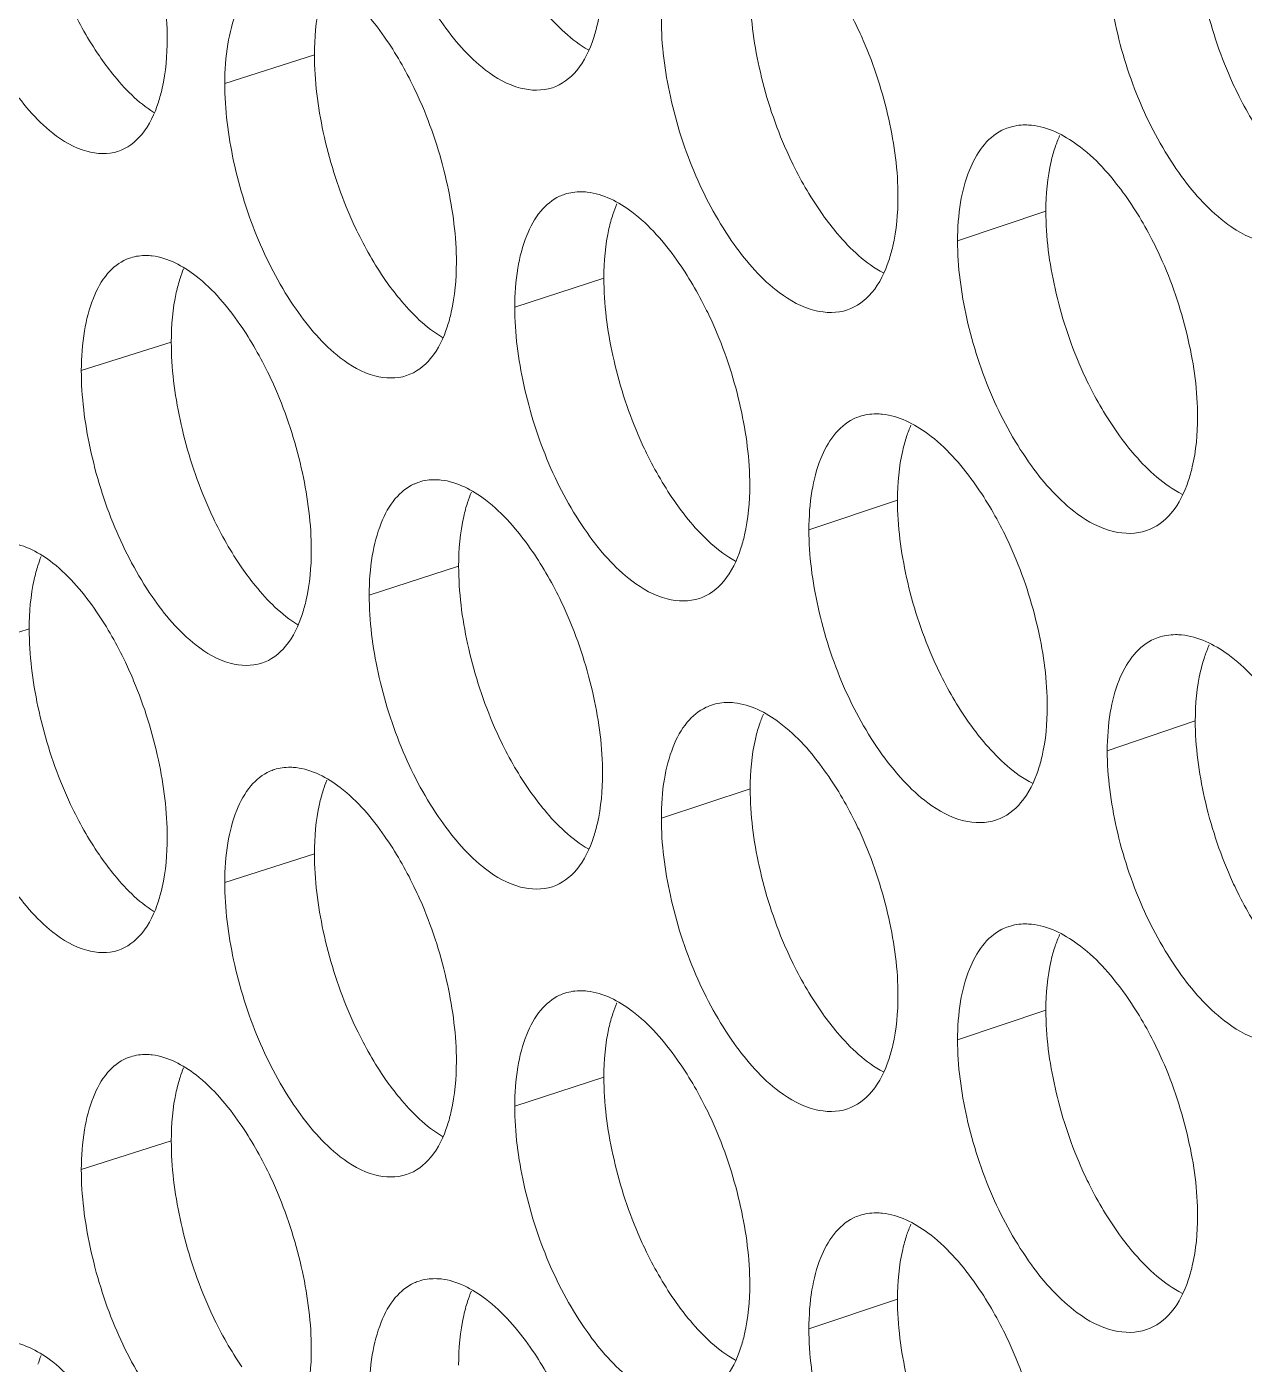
# Model space of a CAD drawing. Header units: millimetres. Extents: x 1177 to 4147, y 93 to 2194.
# Drawn here: x 2505.18 to 2517.18, y 772.97 to 786.15 of the extents above; entities that cross this region are included whole.
import ezdxf

# ---------------------------------------------------------------- set-up
doc = ezdxf.new("R2010")
doc.units = ezdxf.units.MM
doc.header["$LTSCALE"] = 0.1
doc.layers.get('0').update_dxf_attribs({"lineweight": 13})
doc.layers.add('标注', color=251, linetype='Continuous', lineweight=9)

# ---------------------------------------------------------------- blocks, each defined once
blk = doc.blocks.new('02')
at = {"layer": '标注'}
for p, q in [((4352.008, 713.95), (4350.746, 713.545)), ((4362.307, 711.748), (4361.064, 711.329)), ((4356.084, 710.805), (4354.829, 710.394)), ((4349.993, 709.905), (4348.726, 709.503)), ((4349.993, 709.905), (4348.726, 709.503)), ((4360.218, 707.679), (4358.971, 707.262)), ((4354.039, 706.75), (4352.78, 706.342)), ((4354.039, 706.75), (4352.78, 706.342)), ((4347.992, 705.865), (4346.722, 705.466)), ((4364.411, 704.572), (4363.172, 704.15)), ((4358.144, 703.614), (4356.893, 703.201)), ((4358.144, 703.614), (4356.893, 703.201)), ((4352.008, 702.7), (4350.746, 702.295)), ((4362.307, 700.498), (4361.064, 700.079)), ((4362.307, 700.498), (4361.064, 700.079)), ((4356.084, 699.555), (4354.829, 699.144)), ((4349.993, 698.655), (4348.726, 698.253)), ((4360.218, 696.429), (4358.971, 696.012))]:
    blk.add_line(p, q, dxfattribs=at)
for centre, radius, start, end in [((4362.005, 712.252), 0.708, 108.7111, 116.4326), ((4355.745, 711.34), 0.68, 108.1838, 114.818), ((4349.619, 710.471), 0.651, 107.6638, 113.1281), ((4349.619, 710.471), 0.651, 107.6638, 113.1281), ((4351.866, 710.241), 1.837, 157.8589, 162.2429), ((4351.866, 710.241), 1.837, 157.8589, 162.2429), ((4359.904, 708.193), 0.699, 108.5345, 115.9025), ((4353.688, 707.295), 0.67, 108.0096, 114.2633), ((4353.688, 707.295), 0.67, 108.0096, 114.2633), ((4355.89, 707.088), 1.814, 157.2003, 162.034), ((4355.89, 707.088), 1.814, 157.2003, 162.034), ((4349.877, 706.2), 1.849, 158.192, 162.3487), ((4364.121, 705.066), 0.718, 108.8885, 116.9547), ((4357.817, 704.139), 0.689, 108.3587, 115.3644), ((4357.817, 704.139), 0.689, 108.3587, 115.3644), ((4351.646, 703.256), 0.661, 107.8363, 113.7), ((4353.87, 703.037), 1.825, 157.5283, 162.138), ((4362.005, 701.002), 0.708, 108.7111, 116.4326), ((4362.005, 701.002), 0.708, 108.7111, 116.4326), ((4355.745, 700.09), 0.68, 108.1838, 114.818), ((4349.619, 699.221), 0.651, 107.6638, 113.1281), ((4351.866, 698.991), 1.837, 157.8589, 162.2429), ((4359.904, 696.943), 0.699, 108.5345, 115.9025), ((4353.688, 696.045), 0.67, 108.0096, 114.2633), ((4355.89, 695.838), 1.814, 157.2003, 162.034), ((4349.877, 694.95), 1.849, 158.192, 162.3487)]:
    blk.add_arc(centre, radius, start, end, dxfattribs=at)
for points, knots in [([(4352.78, 717.592), (4352.78, 717.226), (4352.879, 716.47), (4353.217, 715.392), (4353.725, 714.448), (4354.173, 713.923), (4354.418, 713.735)], [0, 0, 0, 0, 0.255445, 0.527438, 0.784592, 1, 1, 1, 1]), ([(4346.722, 716.716), (4346.722, 716.349), (4346.819, 715.593), (4347.149, 714.513), (4347.646, 713.566), (4348.084, 713.037), (4348.324, 712.847)], [0, 0, 0, 0, 0.256026, 0.528509, 0.78559, 1, 1, 1, 1]), ([(4349.936, 714.178), (4349.936, 714.544), (4349.838, 715.3), (4349.614, 716.025), (4349.463, 716.385)], [0, 0, 0, 0, 0.48436, 1, 1, 1, 1]), ([(4364.411, 715.822), (4364.411, 715.456), (4364.514, 714.701), (4364.749, 713.978), (4364.907, 713.622)], [0, 0, 0, 0, 0.484224, 1, 1, 1, 1]), ([(4363.172, 715.4), (4363.172, 715.034), (4363.275, 714.278), (4363.626, 713.202), (4364.153, 712.264), (4364.616, 711.746), (4364.869, 711.562)], [0, 0, 0, 0, 0.254475, 0.525644, 0.782923, 1, 1, 1, 1]), ([(4351.381, 715.111), (4351.278, 715.066), (4351.081, 714.905), (4350.888, 714.543), (4350.769, 714.077), (4350.746, 713.731), (4350.746, 713.545)], [0, 0, 0, 0, 0.1898, 0.414696, 0.684955, 1, 1, 1, 1]), ([(4352.996, 714.198), (4352.819, 714.451), (4352.475, 714.866), (4351.975, 715.136), (4351.749, 715.162)], [0, 0, 0, 0, 0.575082, 1, 1, 1, 1]), ([(4359.735, 714.153), (4359.697, 714.241), (4359.541, 714.576), (4359.352, 714.897), (4359.192, 715.119)], [0, 0, 0, 0, 0.259679, 1, 1, 1, 1]), ([(4348.46, 714.905), (4348.496, 714.817), (4348.645, 714.48), (4348.826, 714.158), (4348.98, 713.933)], [0, 0, 0, 0, 0.260232, 1, 1, 1, 1]), ([(4355.938, 714.181), (4355.959, 714.246), (4356.039, 714.538), (4356.065, 714.843), (4356.065, 715.077)], [0, 0, 0, 0, 0.226657, 1, 1, 1, 1]), ([(4352.133, 714.847), (4352.112, 714.782), (4352.034, 714.489), (4352.008, 714.184), (4352.008, 713.95)], [0, 0, 0, 0, 0.226307, 1, 1, 1, 1]), ([(4355.048, 714.825), (4355.111, 714.736), (4355.343, 714.431), (4355.627, 714.154), (4355.867, 714.017)], [0, 0, 0, 0, 0.282202, 1, 1, 1, 1]), ([(4358.144, 714.864), (4358.144, 714.498), (4358.244, 713.743), (4358.474, 713.019), (4358.629, 712.661)], [0, 0, 0, 0, 0.484339, 1, 1, 1, 1]), ([(4356.893, 714.451), (4356.893, 714.085), (4356.993, 713.329), (4357.336, 712.251), (4357.852, 711.309), (4358.306, 710.787), (4358.554, 710.601)], [0, 0, 0, 0, 0.255058, 0.526721, 0.783925, 1, 1, 1, 1]), ([(4349.811, 713.282), (4349.832, 713.347), (4349.911, 713.639), (4349.936, 713.944), (4349.936, 714.178)], [0, 0, 0, 0, 0.226242, 1, 1, 1, 1]), ([(4353.528, 713.228), (4353.49, 713.316), (4353.338, 713.652), (4353.153, 713.974), (4352.996, 714.198)], [0, 0, 0, 0, 0.259945, 1, 1, 1, 1]), ([(4355.359, 713.486), (4355.492, 713.529), (4355.754, 713.729), (4355.884, 714.019), (4355.938, 714.181)], [0, 0, 0, 0, 0.449251, 1, 1, 1, 1]), ([(4360.225, 711.951), (4360.225, 712.317), (4360.123, 713.072), (4359.891, 713.796), (4359.735, 714.153)], [0, 0, 0, 0, 0.484165, 1, 1, 1, 1]), ([(4348.98, 713.933), (4349.038, 713.847), (4349.258, 713.549), (4349.523, 713.278), (4349.749, 713.137)], [0, 0, 0, 0, 0.281347, 1, 1, 1, 1]), ([(4352.008, 713.95), (4352.008, 713.584), (4352.107, 712.828), (4352.332, 712.102), (4352.483, 711.743)], [0, 0, 0, 0, 0.484455, 1, 1, 1, 1]), ([(4354.418, 713.735), (4354.565, 713.623), (4354.861, 713.449), (4355.217, 713.439), (4355.359, 713.486)], [0, 0, 0, 0, 0.552376, 1, 1, 1, 1]), ([(4364.907, 713.622), (4364.945, 713.534), (4365.103, 713.2), (4365.295, 712.881), (4365.457, 712.66)], [0, 0, 0, 0, 0.259522, 1, 1, 1, 1]), ([(4350.746, 713.545), (4350.746, 713.179), (4350.844, 712.423), (4351.18, 711.344), (4351.684, 710.399), (4352.128, 709.873), (4352.372, 709.684)], [0, 0, 0, 0, 0.255639, 0.527795, 0.784925, 1, 1, 1, 1]), ([(4349.24, 712.589), (4349.371, 712.631), (4349.632, 712.831), (4349.759, 713.12), (4349.811, 713.282)], [0, 0, 0, 0, 0.446528, 1, 1, 1, 1]), ([(4354.007, 711.023), (4354.007, 711.389), (4353.908, 712.144), (4353.68, 712.869), (4353.528, 713.228)], [0, 0, 0, 0, 0.484282, 1, 1, 1, 1]), ([(4348.324, 712.847), (4348.466, 712.735), (4348.753, 712.56), (4349.101, 712.545), (4349.24, 712.589)], [0, 0, 0, 0, 0.554103, 1, 1, 1, 1]), ([(4361.689, 712.886), (4361.473, 712.779), (4361.227, 712.409), (4361.089, 711.851), (4361.064, 711.51), (4361.064, 711.329)], [0, 0, 0, 0, 0.41671, 0.687379, 1, 1, 1, 1]), ([(4362.104, 712.957), (4362.076, 712.96), (4361.966, 712.966), (4361.855, 712.949), (4361.778, 712.923)], [0, 0, 0, 0, 0.258751, 1, 1, 1, 1]), ([(4363.396, 712.008), (4363.212, 712.26), (4362.851, 712.674), (4362.336, 712.935), (4362.104, 712.957)], [0, 0, 0, 0, 0.571465, 1, 1, 1, 1]), ([(4358.629, 712.661), (4358.667, 712.573), (4358.821, 712.237), (4359.009, 711.917), (4359.168, 711.694)], [0, 0, 0, 0, 0.259789, 1, 1, 1, 1]), ([(4362.437, 712.646), (4362.415, 712.581), (4362.334, 712.288), (4362.307, 711.983), (4362.307, 711.748)], [0, 0, 0, 0, 0.227, 1, 1, 1, 1]), ([(4355.46, 711.957), (4355.358, 711.909), (4355.162, 711.746), (4354.971, 711.385), (4354.852, 710.921), (4354.829, 710.578), (4354.829, 710.394)], [0, 0, 0, 0, 0.191473, 0.417182, 0.686837, 1, 1, 1, 1]), ([(4355.847, 712.016), (4355.82, 712.019), (4355.714, 712.025), (4355.608, 712.01), (4355.533, 711.986)], [0, 0, 0, 0, 0.258853, 1, 1, 1, 1]), ([(4357.112, 711.057), (4356.932, 711.31), (4356.581, 711.725), (4356.076, 711.991), (4355.847, 712.016)], [0, 0, 0, 0, 0.573616, 1, 1, 1, 1]), ([(4360.096, 711.054), (4360.118, 711.119), (4360.198, 711.412), (4360.225, 711.717), (4360.225, 711.951)], [0, 0, 0, 0, 0.226935, 1, 1, 1, 1]), ([(4363.947, 711.044), (4363.908, 711.132), (4363.749, 711.467), (4363.558, 711.787), (4363.396, 712.008)], [0, 0, 0, 0, 0.2595, 1, 1, 1, 1]), ([(4352.483, 711.743), (4352.52, 711.655), (4352.671, 711.319), (4352.855, 710.997), (4353.01, 710.773)], [0, 0, 0, 0, 0.260055, 1, 1, 1, 1]), ([(4356.211, 711.702), (4356.189, 711.637), (4356.11, 711.344), (4356.084, 711.039), (4356.084, 710.805)], [0, 0, 0, 0, 0.226582, 1, 1, 1, 1]), ([(4359.168, 711.694), (4359.233, 711.604), (4359.473, 711.292), (4359.769, 711.012), (4360.019, 710.878)], [0, 0, 0, 0, 0.282708, 1, 1, 1, 1]), ([(4362.307, 711.748), (4362.307, 711.382), (4362.409, 710.627), (4362.643, 709.904), (4362.799, 709.547)], [0, 0, 0, 0, 0.484262, 1, 1, 1, 1]), ([(4364.869, 711.562), (4365.023, 711.45), (4365.337, 711.278), (4365.706, 711.276), (4365.854, 711.327)], [0, 0, 0, 0, 0.549699, 1, 1, 1, 1]), ([(4361.064, 711.329), (4361.064, 710.963), (4361.166, 710.207), (4361.515, 709.13), (4362.038, 708.191), (4362.498, 707.671), (4362.749, 707.487)], [0, 0, 0, 0, 0.254669, 0.526003, 0.783257, 1, 1, 1, 1]), ([(4349.363, 711.07), (4349.26, 711.026), (4349.062, 710.866), (4348.869, 710.505), (4348.75, 710.037), (4348.726, 709.69), (4348.726, 709.503)], [0, 0, 0, 0, 0.188951, 0.413428, 0.683995, 1, 1, 1, 1]), ([(4349.363, 711.07), (4349.26, 711.026), (4349.062, 710.866), (4348.869, 710.505), (4348.75, 710.037), (4348.726, 709.69), (4348.726, 709.503)], [0, 0, 0, 0, 0.188951, 0.413428, 0.683995, 1, 1, 1, 1]), ([(4349.722, 711.118), (4349.696, 711.121), (4349.595, 711.128), (4349.493, 711.114), (4349.421, 711.092)], [0, 0, 0, 0, 0.258969, 1, 1, 1, 1]), ([(4349.722, 711.118), (4349.696, 711.121), (4349.595, 711.128), (4349.493, 711.114), (4349.421, 711.092)], [0, 0, 0, 0, 0.258969, 1, 1, 1, 1]), ([(4350.96, 710.151), (4350.785, 710.403), (4350.444, 710.819), (4349.948, 711.091), (4349.722, 711.118)], [0, 0, 0, 0, 0.575826, 1, 1, 1, 1]), ([(4350.96, 710.151), (4350.785, 710.403), (4350.444, 710.819), (4349.948, 711.091), (4349.722, 711.118)], [0, 0, 0, 0, 0.575826, 1, 1, 1, 1]), ([(4353.881, 710.126), (4353.902, 710.191), (4353.981, 710.484), (4354.007, 710.789), (4354.007, 711.023)], [0, 0, 0, 0, 0.226518, 1, 1, 1, 1]), ([(4357.651, 710.09), (4357.613, 710.178), (4357.458, 710.513), (4357.271, 710.834), (4357.112, 711.057)], [0, 0, 0, 0, 0.259768, 1, 1, 1, 1]), ([(4359.513, 710.357), (4359.646, 710.402), (4359.909, 710.602), (4360.042, 710.892), (4360.096, 711.054)], [0, 0, 0, 0, 0.451001, 1, 1, 1, 1]), ([(4364.444, 708.845), (4364.444, 709.211), (4364.34, 709.966), (4364.104, 710.688), (4363.947, 711.044)], [0, 0, 0, 0, 0.484088, 1, 1, 1, 1]), ([(4350.117, 710.802), (4350.096, 710.736), (4350.018, 710.444), (4349.993, 710.139), (4349.993, 709.905)], [0, 0, 0, 0, 0.226169, 1, 1, 1, 1]), ([(4350.117, 710.802), (4350.096, 710.736), (4350.018, 710.444), (4349.993, 710.139), (4349.993, 709.905)], [0, 0, 0, 0, 0.226169, 1, 1, 1, 1]), ([(4353.01, 710.773), (4353.072, 710.685), (4353.3, 710.382), (4353.577, 710.107), (4353.813, 709.968)], [0, 0, 0, 0, 0.28193, 1, 1, 1, 1]), ([(4356.084, 710.805), (4356.084, 710.439), (4356.183, 709.683), (4356.412, 708.958), (4356.565, 708.6)], [0, 0, 0, 0, 0.484378, 1, 1, 1, 1]), ([(4358.554, 710.601), (4358.704, 710.489), (4359.007, 710.316), (4359.369, 710.309), (4359.513, 710.357)], [0, 0, 0, 0, 0.551276, 1, 1, 1, 1]), ([(4354.829, 710.394), (4354.829, 710.028), (4354.929, 709.272), (4355.269, 708.194), (4355.781, 707.251), (4356.232, 706.728), (4356.479, 706.541)], [0, 0, 0, 0, 0.255252, 0.52708, 0.784259, 1, 1, 1, 1]), ([(4351.488, 709.179), (4351.451, 709.267), (4351.299, 709.604), (4351.116, 709.926), (4350.96, 710.151)], [0, 0, 0, 0, 0.260034, 1, 1, 1, 1]), ([(4351.488, 709.179), (4351.451, 709.267), (4351.299, 709.604), (4351.116, 709.926), (4350.96, 710.151)], [0, 0, 0, 0, 0.260034, 1, 1, 1, 1]), ([(4353.305, 709.432), (4353.437, 709.475), (4353.698, 709.675), (4353.828, 709.964), (4353.881, 710.126)], [0, 0, 0, 0, 0.448356, 1, 1, 1, 1]), ([(4358.138, 707.887), (4358.138, 708.253), (4358.037, 709.008), (4357.806, 709.732), (4357.651, 710.09)], [0, 0, 0, 0, 0.484204, 1, 1, 1, 1]), ([(4349.993, 709.905), (4349.993, 709.539), (4350.09, 708.783), (4350.314, 708.056), (4350.464, 707.697)], [0, 0, 0, 0, 0.484494, 1, 1, 1, 1]), ([(4349.993, 709.905), (4349.993, 709.539), (4350.09, 708.783), (4350.314, 708.056), (4350.464, 707.697)], [0, 0, 0, 0, 0.484494, 1, 1, 1, 1]), ([(4352.372, 709.684), (4352.517, 709.572), (4352.81, 709.398), (4353.164, 709.386), (4353.305, 709.432)], [0, 0, 0, 0, 0.552941, 1, 1, 1, 1]), ([(4348.726, 709.503), (4348.726, 709.137), (4348.824, 708.381), (4349.157, 707.301), (4349.657, 706.355), (4350.098, 705.828), (4350.341, 705.638)], [0, 0, 0, 0, 0.255833, 0.528153, 0.785258, 1, 1, 1, 1]), ([(4348.726, 709.503), (4348.726, 709.137), (4348.824, 708.381), (4349.157, 707.301), (4349.657, 706.355), (4350.098, 705.828), (4350.341, 705.638)], [0, 0, 0, 0, 0.255833, 0.528153, 0.785258, 1, 1, 1, 1]), ([(4362.799, 709.547), (4362.838, 709.459), (4362.995, 709.124), (4363.185, 708.804), (4363.346, 708.583)], [0, 0, 0, 0, 0.259611, 1, 1, 1, 1]), ([(4351.964, 706.973), (4351.964, 707.339), (4351.866, 708.095), (4351.639, 708.82), (4351.488, 709.179)], [0, 0, 0, 0, 0.484321, 1, 1, 1, 1]), ([(4351.964, 706.973), (4351.964, 707.339), (4351.866, 708.095), (4351.639, 708.82), (4351.488, 709.179)], [0, 0, 0, 0, 0.484321, 1, 1, 1, 1]), ([(4360.004, 708.889), (4359.976, 708.892), (4359.867, 708.897), (4359.758, 708.881), (4359.681, 708.856)], [0, 0, 0, 0, 0.258783, 1, 1, 1, 1]), ([(4361.287, 707.936), (4361.104, 708.188), (4360.746, 708.603), (4360.235, 708.865), (4360.004, 708.889)], [0, 0, 0, 0, 0.572175, 1, 1, 1, 1]), ([(4359.598, 708.822), (4359.381, 708.716), (4359.133, 708.346), (4358.996, 707.787), (4358.971, 707.444), (4358.971, 707.262)], [0, 0, 0, 0, 0.415426, 0.686428, 1, 1, 1, 1]), ([(4364.312, 707.947), (4364.334, 708.012), (4364.416, 708.305), (4364.444, 708.611), (4364.444, 708.845)], [0, 0, 0, 0, 0.227216, 1, 1, 1, 1]), ([(4356.565, 708.6), (4356.603, 708.512), (4356.757, 708.176), (4356.943, 707.855), (4357.101, 707.632)], [0, 0, 0, 0, 0.259878, 1, 1, 1, 1]), ([(4360.347, 708.577), (4360.325, 708.512), (4360.245, 708.219), (4360.218, 707.913), (4360.218, 707.679)], [0, 0, 0, 0, 0.22686, 1, 1, 1, 1]), ([(4363.346, 708.583), (4363.413, 708.49), (4363.663, 708.174), (4363.971, 707.891), (4364.229, 707.76)], [0, 0, 0, 0, 0.283164, 1, 1, 1, 1]), ([(4353.791, 707.962), (4353.764, 707.965), (4353.66, 707.971), (4353.554, 707.957), (4353.481, 707.933)], [0, 0, 0, 0, 0.25889, 1, 1, 1, 1]), ([(4353.791, 707.962), (4353.764, 707.965), (4353.66, 707.971), (4353.554, 707.957), (4353.481, 707.933)], [0, 0, 0, 0, 0.25889, 1, 1, 1, 1]), ([(4355.047, 707), (4354.868, 707.253), (4354.52, 707.668), (4354.018, 707.936), (4353.791, 707.962)], [0, 0, 0, 0, 0.574346, 1, 1, 1, 1]), ([(4355.047, 707), (4354.868, 707.253), (4354.52, 707.668), (4354.018, 707.936), (4353.791, 707.962)], [0, 0, 0, 0, 0.574346, 1, 1, 1, 1]), ([(4361.834, 706.971), (4361.795, 707.059), (4361.638, 707.394), (4361.447, 707.714), (4361.287, 707.936)], [0, 0, 0, 0, 0.259589, 1, 1, 1, 1]), ([(4363.726, 707.249), (4363.86, 707.295), (4364.123, 707.495), (4364.258, 707.785), (4364.312, 707.947)], [0, 0, 0, 0, 0.452702, 1, 1, 1, 1]), ([(4353.413, 707.906), (4353.311, 707.86), (4353.114, 707.698), (4352.922, 707.337), (4352.804, 706.872), (4352.78, 706.527), (4352.78, 706.342)], [0, 0, 0, 0, 0.190641, 0.415947, 0.685903, 1, 1, 1, 1]), ([(4353.413, 707.906), (4353.311, 707.86), (4353.114, 707.698), (4352.922, 707.337), (4352.804, 706.872), (4352.78, 706.527), (4352.78, 706.342)], [0, 0, 0, 0, 0.190641, 0.415947, 0.685903, 1, 1, 1, 1]), ([(4358.009, 706.99), (4358.031, 707.055), (4358.111, 707.347), (4358.138, 707.653), (4358.138, 707.887)], [0, 0, 0, 0, 0.226796, 1, 1, 1, 1]), ([(4350.464, 707.697), (4350.501, 707.608), (4350.651, 707.272), (4350.833, 706.95), (4350.988, 706.726)], [0, 0, 0, 0, 0.260144, 1, 1, 1, 1]), ([(4350.464, 707.697), (4350.501, 707.608), (4350.651, 707.272), (4350.833, 706.95), (4350.988, 706.726)], [0, 0, 0, 0, 0.260144, 1, 1, 1, 1]), ([(4354.165, 707.647), (4354.143, 707.582), (4354.065, 707.289), (4354.039, 706.984), (4354.039, 706.75)], [0, 0, 0, 0, 0.226444, 1, 1, 1, 1]), ([(4354.165, 707.647), (4354.143, 707.582), (4354.065, 707.289), (4354.039, 706.984), (4354.039, 706.75)], [0, 0, 0, 0, 0.226444, 1, 1, 1, 1]), ([(4357.101, 707.632), (4357.164, 707.543), (4357.401, 707.234), (4357.691, 706.955), (4357.935, 706.82)], [0, 0, 0, 0, 0.282461, 1, 1, 1, 1]), ([(4360.218, 707.679), (4360.218, 707.313), (4360.319, 706.557), (4360.551, 705.834), (4360.707, 705.476)], [0, 0, 0, 0, 0.484301, 1, 1, 1, 1]), ([(4362.749, 707.487), (4362.902, 707.375), (4363.212, 707.203), (4363.579, 707.199), (4363.726, 707.249)], [0, 0, 0, 0, 0.550215, 1, 1, 1, 1]), ([(4358.971, 707.262), (4358.971, 706.896), (4359.072, 706.14), (4359.418, 705.063), (4359.938, 704.123), (4360.395, 703.602), (4360.644, 703.417)], [0, 0, 0, 0, 0.254863, 0.526363, 0.783591, 1, 1, 1, 1]), ([(4348.939, 706.108), (4348.766, 706.361), (4348.428, 706.777), (4347.935, 707.051), (4347.711, 707.078)], [0, 0, 0, 0, 0.576575, 1, 1, 1, 1]), ([(4355.582, 706.031), (4355.544, 706.119), (4355.391, 706.455), (4355.204, 706.777), (4355.047, 707)], [0, 0, 0, 0, 0.259857, 1, 1, 1, 1]), ([(4355.582, 706.031), (4355.544, 706.119), (4355.391, 706.455), (4355.204, 706.777), (4355.047, 707)], [0, 0, 0, 0, 0.259857, 1, 1, 1, 1]), ([(4357.429, 706.294), (4357.562, 706.338), (4357.824, 706.538), (4357.956, 706.828), (4358.009, 706.99)], [0, 0, 0, 0, 0.450132, 1, 1, 1, 1]), ([(4351.839, 706.077), (4351.86, 706.142), (4351.939, 706.434), (4351.964, 706.739), (4351.964, 706.973)], [0, 0, 0, 0, 0.22638, 1, 1, 1, 1]), ([(4351.839, 706.077), (4351.86, 706.142), (4351.939, 706.434), (4351.964, 706.739), (4351.964, 706.973)], [0, 0, 0, 0, 0.22638, 1, 1, 1, 1]), ([(4362.327, 704.771), (4362.327, 705.136), (4362.225, 705.892), (4361.99, 706.614), (4361.834, 706.971)], [0, 0, 0, 0, 0.484127, 1, 1, 1, 1]), ([(4348.115, 706.761), (4348.095, 706.696), (4348.017, 706.403), (4347.992, 706.098), (4347.992, 705.865)], [0, 0, 0, 0, 0.226033, 1, 1, 1, 1]), ([(4350.988, 706.726), (4351.048, 706.639), (4351.271, 706.338), (4351.543, 706.065), (4351.774, 705.925)], [0, 0, 0, 0, 0.281645, 1, 1, 1, 1]), ([(4350.988, 706.726), (4351.048, 706.639), (4351.271, 706.338), (4351.543, 706.065), (4351.774, 705.925)], [0, 0, 0, 0, 0.281645, 1, 1, 1, 1]), ([(4354.039, 706.75), (4354.039, 706.384), (4354.138, 705.628), (4354.365, 704.903), (4354.517, 704.544)], [0, 0, 0, 0, 0.484416, 1, 1, 1, 1]), ([(4354.039, 706.75), (4354.039, 706.384), (4354.138, 705.628), (4354.365, 704.903), (4354.517, 704.544)], [0, 0, 0, 0, 0.484416, 1, 1, 1, 1]), ([(4356.479, 706.541), (4356.627, 706.429), (4356.927, 706.255), (4357.286, 706.247), (4357.429, 706.294)], [0, 0, 0, 0, 0.551821, 1, 1, 1, 1]), ([(4352.78, 706.342), (4352.78, 705.976), (4352.879, 705.22), (4353.217, 704.142), (4353.725, 703.198), (4354.173, 702.673), (4354.418, 702.485)], [0, 0, 0, 0, 0.255445, 0.527438, 0.784592, 1, 1, 1, 1]), ([(4352.78, 706.342), (4352.78, 705.976), (4352.879, 705.22), (4353.217, 704.142), (4353.725, 703.198), (4354.173, 702.673), (4354.418, 702.485)], [0, 0, 0, 0, 0.255445, 0.527438, 0.784592, 1, 1, 1, 1]), ([(4349.463, 705.135), (4349.427, 705.224), (4349.276, 705.56), (4349.094, 705.883), (4348.939, 706.108)], [0, 0, 0, 0, 0.260123, 1, 1, 1, 1]), ([(4351.265, 705.383), (4351.396, 705.425), (4351.657, 705.625), (4351.786, 705.914), (4351.839, 706.077)], [0, 0, 0, 0, 0.447449, 1, 1, 1, 1]), ([(4351.265, 705.383), (4351.396, 705.425), (4351.657, 705.625), (4351.786, 705.914), (4351.839, 706.077)], [0, 0, 0, 0, 0.447449, 1, 1, 1, 1]), ([(4347.992, 705.865), (4347.992, 705.498), (4348.089, 704.742), (4348.311, 704.015), (4348.46, 703.655)], [0, 0, 0, 0, 0.484532, 1, 1, 1, 1]), ([(4356.065, 703.827), (4356.065, 704.193), (4355.965, 704.949), (4355.735, 705.673), (4355.582, 706.031)], [0, 0, 0, 0, 0.484243, 1, 1, 1, 1]), ([(4356.065, 703.827), (4356.065, 704.193), (4355.965, 704.949), (4355.735, 705.673), (4355.582, 706.031)], [0, 0, 0, 0, 0.484243, 1, 1, 1, 1]), ([(4363.795, 705.706), (4363.579, 705.596), (4363.334, 705.227), (4363.197, 704.67), (4363.172, 704.33), (4363.172, 704.15)], [0, 0, 0, 0, 0.417976, 0.688317, 1, 1, 1, 1]), ([(4364.219, 705.781), (4364.19, 705.784), (4364.079, 705.789), (4363.966, 705.772), (4363.888, 705.745)], [0, 0, 0, 0, 0.25872, 1, 1, 1, 1]), ([(4365.52, 704.835), (4365.334, 705.086), (4364.97, 705.501), (4364.453, 705.759), (4364.219, 705.781)], [0, 0, 0, 0, 0.570761, 1, 1, 1, 1]), ([(4350.341, 705.638), (4350.484, 705.526), (4350.774, 705.352), (4351.125, 705.338), (4351.265, 705.383)], [0, 0, 0, 0, 0.553517, 1, 1, 1, 1]), ([(4350.341, 705.638), (4350.484, 705.526), (4350.774, 705.352), (4351.125, 705.338), (4351.265, 705.383)], [0, 0, 0, 0, 0.553517, 1, 1, 1, 1]), ([(4346.722, 705.466), (4346.722, 705.099), (4346.819, 704.343), (4347.149, 703.263), (4347.646, 702.316), (4348.084, 701.787), (4348.324, 701.597)], [0, 0, 0, 0, 0.256026, 0.528509, 0.78559, 1, 1, 1, 1]), ([(4360.707, 705.476), (4360.745, 705.388), (4360.901, 705.053), (4361.09, 704.733), (4361.249, 704.511)], [0, 0, 0, 0, 0.2597, 1, 1, 1, 1]), ([(4364.542, 705.471), (4364.52, 705.406), (4364.438, 705.113), (4364.411, 704.807), (4364.411, 704.572)], [0, 0, 0, 0, 0.22714, 1, 1, 1, 1]), ([(4349.936, 702.928), (4349.936, 703.294), (4349.838, 704.05), (4349.614, 704.775), (4349.463, 705.135)], [0, 0, 0, 0, 0.48436, 1, 1, 1, 1]), ([(4357.522, 704.762), (4357.42, 704.713), (4357.225, 704.549), (4357.034, 704.188), (4356.916, 703.726), (4356.893, 703.384), (4356.893, 703.201)], [0, 0, 0, 0, 0.192296, 0.418401, 0.687759, 1, 1, 1, 1]), ([(4357.522, 704.762), (4357.42, 704.713), (4357.225, 704.549), (4357.034, 704.188), (4356.916, 703.726), (4356.893, 703.384), (4356.893, 703.201)], [0, 0, 0, 0, 0.192296, 0.418401, 0.687759, 1, 1, 1, 1]), ([(4357.918, 704.825), (4357.89, 704.828), (4357.784, 704.834), (4357.675, 704.818), (4357.6, 704.793)], [0, 0, 0, 0, 0.258817, 1, 1, 1, 1]), ([(4357.918, 704.825), (4357.89, 704.828), (4357.784, 704.834), (4357.675, 704.818), (4357.6, 704.793)], [0, 0, 0, 0, 0.258817, 1, 1, 1, 1]), ([(4359.192, 703.869), (4359.011, 704.121), (4358.656, 704.537), (4358.148, 704.801), (4357.918, 704.825)], [0, 0, 0, 0, 0.572892, 1, 1, 1, 1]), ([(4359.192, 703.869), (4359.011, 704.121), (4358.656, 704.537), (4358.148, 704.801), (4357.918, 704.825)], [0, 0, 0, 0, 0.572892, 1, 1, 1, 1]), ([(4362.197, 703.873), (4362.219, 703.938), (4362.3, 704.231), (4362.327, 704.536), (4362.327, 704.771)], [0, 0, 0, 0, 0.227075, 1, 1, 1, 1]), ([(4354.517, 704.544), (4354.554, 704.456), (4354.707, 704.12), (4354.891, 703.799), (4355.048, 703.575)], [0, 0, 0, 0, 0.259967, 1, 1, 1, 1]), ([(4354.517, 704.544), (4354.554, 704.456), (4354.707, 704.12), (4354.891, 703.799), (4355.048, 703.575)], [0, 0, 0, 0, 0.259967, 1, 1, 1, 1]), ([(4364.411, 704.572), (4364.411, 704.206), (4364.514, 703.451), (4364.749, 702.728), (4364.907, 702.372)], [0, 0, 0, 0, 0.484224, 1, 1, 1, 1]), ([(4358.272, 704.512), (4358.25, 704.447), (4358.17, 704.154), (4358.144, 703.849), (4358.144, 703.614)], [0, 0, 0, 0, 0.226721, 1, 1, 1, 1]), ([(4358.272, 704.512), (4358.25, 704.447), (4358.17, 704.154), (4358.144, 703.849), (4358.144, 703.614)], [0, 0, 0, 0, 0.226721, 1, 1, 1, 1]), ([(4361.249, 704.511), (4361.316, 704.42), (4361.561, 704.106), (4361.863, 703.824), (4362.117, 703.692)], [0, 0, 0, 0, 0.282942, 1, 1, 1, 1]), ([(4363.172, 704.15), (4363.172, 703.784), (4363.275, 703.028), (4363.626, 701.952), (4364.153, 701.014), (4364.616, 700.496), (4364.869, 700.312)], [0, 0, 0, 0, 0.254475, 0.525644, 0.782923, 1, 1, 1, 1]), ([(4351.381, 703.861), (4351.278, 703.816), (4351.081, 703.655), (4350.888, 703.293), (4350.769, 702.827), (4350.746, 702.481), (4350.746, 702.295)], [0, 0, 0, 0, 0.1898, 0.414696, 0.684955, 1, 1, 1, 1]), ([(4351.749, 703.912), (4351.723, 703.915), (4351.62, 703.922), (4351.516, 703.908), (4351.444, 703.885)], [0, 0, 0, 0, 0.258928, 1, 1, 1, 1]), ([(4352.996, 702.948), (4352.819, 703.201), (4352.475, 703.616), (4351.975, 703.886), (4351.749, 703.912)], [0, 0, 0, 0, 0.575082, 1, 1, 1, 1]), ([(4355.938, 702.931), (4355.959, 702.996), (4356.039, 703.288), (4356.065, 703.593), (4356.065, 703.827)], [0, 0, 0, 0, 0.226657, 1, 1, 1, 1]), ([(4355.938, 702.931), (4355.959, 702.996), (4356.039, 703.288), (4356.065, 703.593), (4356.065, 703.827)], [0, 0, 0, 0, 0.226657, 1, 1, 1, 1]), ([(4359.735, 702.903), (4359.697, 702.991), (4359.541, 703.326), (4359.352, 703.647), (4359.192, 703.869)], [0, 0, 0, 0, 0.259679, 1, 1, 1, 1]), ([(4359.735, 702.903), (4359.697, 702.991), (4359.541, 703.326), (4359.352, 703.647), (4359.192, 703.869)], [0, 0, 0, 0, 0.259679, 1, 1, 1, 1]), ([(4361.612, 703.176), (4361.746, 703.221), (4362.008, 703.421), (4362.143, 703.711), (4362.197, 703.873)], [0, 0, 0, 0, 0.451858, 1, 1, 1, 1]), ([(4348.46, 703.655), (4348.496, 703.567), (4348.645, 703.23), (4348.826, 702.908), (4348.98, 702.683)], [0, 0, 0, 0, 0.260232, 1, 1, 1, 1]), ([(4352.133, 703.597), (4352.112, 703.532), (4352.034, 703.239), (4352.008, 702.934), (4352.008, 702.7)], [0, 0, 0, 0, 0.226307, 1, 1, 1, 1]), ([(4358.144, 703.614), (4358.144, 703.248), (4358.244, 702.493), (4358.474, 701.769), (4358.629, 701.411)], [0, 0, 0, 0, 0.484339, 1, 1, 1, 1]), ([(4358.144, 703.614), (4358.144, 703.248), (4358.244, 702.493), (4358.474, 701.769), (4358.629, 701.411)], [0, 0, 0, 0, 0.484339, 1, 1, 1, 1]), ([(4355.048, 703.575), (4355.111, 703.486), (4355.343, 703.181), (4355.627, 702.904), (4355.867, 702.767)], [0, 0, 0, 0, 0.282202, 1, 1, 1, 1]), ([(4355.048, 703.575), (4355.111, 703.486), (4355.343, 703.181), (4355.627, 702.904), (4355.867, 702.767)], [0, 0, 0, 0, 0.282202, 1, 1, 1, 1]), ([(4360.644, 703.417), (4360.796, 703.304), (4361.102, 703.132), (4361.467, 703.127), (4361.612, 703.176)], [0, 0, 0, 0, 0.550741, 1, 1, 1, 1]), ([(4356.893, 703.201), (4356.893, 702.835), (4356.993, 702.079), (4357.336, 701.001), (4357.852, 700.059), (4358.306, 699.537), (4358.554, 699.351)], [0, 0, 0, 0, 0.255058, 0.526721, 0.783925, 1, 1, 1, 1]), ([(4356.893, 703.201), (4356.893, 702.835), (4356.993, 702.079), (4357.336, 701.001), (4357.852, 700.059), (4358.306, 699.537), (4358.554, 699.351)], [0, 0, 0, 0, 0.255058, 0.526721, 0.783925, 1, 1, 1, 1]), ([(4349.811, 702.032), (4349.832, 702.097), (4349.911, 702.389), (4349.936, 702.694), (4349.936, 702.928)], [0, 0, 0, 0, 0.226242, 1, 1, 1, 1]), ([(4353.528, 701.978), (4353.49, 702.066), (4353.338, 702.402), (4353.153, 702.724), (4352.996, 702.948)], [0, 0, 0, 0, 0.259945, 1, 1, 1, 1]), ([(4355.359, 702.236), (4355.492, 702.279), (4355.754, 702.479), (4355.884, 702.769), (4355.938, 702.931)], [0, 0, 0, 0, 0.449251, 1, 1, 1, 1]), ([(4355.359, 702.236), (4355.492, 702.279), (4355.754, 702.479), (4355.884, 702.769), (4355.938, 702.931)], [0, 0, 0, 0, 0.449251, 1, 1, 1, 1]), ([(4360.225, 700.701), (4360.225, 701.067), (4360.123, 701.822), (4359.891, 702.546), (4359.735, 702.903)], [0, 0, 0, 0, 0.484165, 1, 1, 1, 1]), ([(4360.225, 700.701), (4360.225, 701.067), (4360.123, 701.822), (4359.891, 702.546), (4359.735, 702.903)], [0, 0, 0, 0, 0.484165, 1, 1, 1, 1]), ([(4348.98, 702.683), (4349.038, 702.597), (4349.258, 702.299), (4349.523, 702.028), (4349.749, 701.887)], [0, 0, 0, 0, 0.281347, 1, 1, 1, 1]), ([(4352.008, 702.7), (4352.008, 702.334), (4352.107, 701.578), (4352.332, 700.852), (4352.483, 700.493)], [0, 0, 0, 0, 0.484455, 1, 1, 1, 1]), ([(4354.418, 702.485), (4354.565, 702.373), (4354.861, 702.199), (4355.217, 702.189), (4355.359, 702.236)], [0, 0, 0, 0, 0.552376, 1, 1, 1, 1]), ([(4354.418, 702.485), (4354.565, 702.373), (4354.861, 702.199), (4355.217, 702.189), (4355.359, 702.236)], [0, 0, 0, 0, 0.552376, 1, 1, 1, 1]), ([(4350.746, 702.295), (4350.746, 701.929), (4350.844, 701.173), (4351.18, 700.094), (4351.684, 699.149), (4352.128, 698.623), (4352.372, 698.434)], [0, 0, 0, 0, 0.255639, 0.527795, 0.784925, 1, 1, 1, 1]), ([(4364.907, 702.372), (4364.945, 702.284), (4365.103, 701.95), (4365.295, 701.631), (4365.457, 701.41)], [0, 0, 0, 0, 0.259522, 1, 1, 1, 1]), ([(4349.24, 701.339), (4349.371, 701.381), (4349.632, 701.581), (4349.759, 701.87), (4349.811, 702.032)], [0, 0, 0, 0, 0.446528, 1, 1, 1, 1]), ([(4354.007, 699.773), (4354.007, 700.139), (4353.908, 700.894), (4353.68, 701.619), (4353.528, 701.978)], [0, 0, 0, 0, 0.484282, 1, 1, 1, 1]), ([(4348.324, 701.597), (4348.466, 701.485), (4348.753, 701.31), (4349.101, 701.295), (4349.24, 701.339)], [0, 0, 0, 0, 0.554103, 1, 1, 1, 1]), ([(4361.689, 701.636), (4361.473, 701.529), (4361.227, 701.159), (4361.089, 700.601), (4361.064, 700.26), (4361.064, 700.079)], [0, 0, 0, 0, 0.41671, 0.687379, 1, 1, 1, 1]), ([(4361.689, 701.636), (4361.473, 701.529), (4361.227, 701.159), (4361.089, 700.601), (4361.064, 700.26), (4361.064, 700.079)], [0, 0, 0, 0, 0.41671, 0.687379, 1, 1, 1, 1]), ([(4362.104, 701.707), (4362.076, 701.71), (4361.966, 701.716), (4361.855, 701.699), (4361.778, 701.673)], [0, 0, 0, 0, 0.258751, 1, 1, 1, 1]), ([(4362.104, 701.707), (4362.076, 701.71), (4361.966, 701.716), (4361.855, 701.699), (4361.778, 701.673)], [0, 0, 0, 0, 0.258751, 1, 1, 1, 1]), ([(4363.396, 700.758), (4363.212, 701.01), (4362.851, 701.424), (4362.336, 701.685), (4362.104, 701.707)], [0, 0, 0, 0, 0.571465, 1, 1, 1, 1]), ([(4363.396, 700.758), (4363.212, 701.01), (4362.851, 701.424), (4362.336, 701.685), (4362.104, 701.707)], [0, 0, 0, 0, 0.571465, 1, 1, 1, 1]), ([(4358.629, 701.411), (4358.667, 701.323), (4358.821, 700.987), (4359.009, 700.667), (4359.168, 700.444)], [0, 0, 0, 0, 0.259789, 1, 1, 1, 1]), ([(4358.629, 701.411), (4358.667, 701.323), (4358.821, 700.987), (4359.009, 700.667), (4359.168, 700.444)], [0, 0, 0, 0, 0.259789, 1, 1, 1, 1]), ([(4362.437, 701.396), (4362.415, 701.331), (4362.334, 701.038), (4362.307, 700.733), (4362.307, 700.498)], [0, 0, 0, 0, 0.227, 1, 1, 1, 1]), ([(4362.437, 701.396), (4362.415, 701.331), (4362.334, 701.038), (4362.307, 700.733), (4362.307, 700.498)], [0, 0, 0, 0, 0.227, 1, 1, 1, 1]), ([(4355.847, 700.766), (4355.82, 700.769), (4355.714, 700.775), (4355.608, 700.76), (4355.533, 700.736)], [0, 0, 0, 0, 0.258853, 1, 1, 1, 1]), ([(4355.46, 700.707), (4355.358, 700.659), (4355.162, 700.496), (4354.971, 700.135), (4354.852, 699.671), (4354.829, 699.328), (4354.829, 699.144)], [0, 0, 0, 0, 0.191473, 0.417182, 0.686837, 1, 1, 1, 1]), ([(4357.112, 699.807), (4356.932, 700.06), (4356.581, 700.475), (4356.076, 700.741), (4355.847, 700.766)], [0, 0, 0, 0, 0.573616, 1, 1, 1, 1]), ([(4360.096, 699.804), (4360.118, 699.869), (4360.198, 700.162), (4360.225, 700.467), (4360.225, 700.701)], [0, 0, 0, 0, 0.226935, 1, 1, 1, 1]), ([(4360.096, 699.804), (4360.118, 699.869), (4360.198, 700.162), (4360.225, 700.467), (4360.225, 700.701)], [0, 0, 0, 0, 0.226935, 1, 1, 1, 1]), ([(4363.947, 699.794), (4363.908, 699.882), (4363.749, 700.217), (4363.558, 700.537), (4363.396, 700.758)], [0, 0, 0, 0, 0.2595, 1, 1, 1, 1]), ([(4363.947, 699.794), (4363.908, 699.882), (4363.749, 700.217), (4363.558, 700.537), (4363.396, 700.758)], [0, 0, 0, 0, 0.2595, 1, 1, 1, 1]), ([(4352.483, 700.493), (4352.52, 700.405), (4352.671, 700.069), (4352.855, 699.747), (4353.01, 699.523)], [0, 0, 0, 0, 0.260055, 1, 1, 1, 1]), ([(4356.211, 700.452), (4356.189, 700.387), (4356.11, 700.094), (4356.084, 699.789), (4356.084, 699.555)], [0, 0, 0, 0, 0.226582, 1, 1, 1, 1]), ([(4359.168, 700.444), (4359.233, 700.354), (4359.473, 700.042), (4359.769, 699.762), (4360.019, 699.628)], [0, 0, 0, 0, 0.282708, 1, 1, 1, 1]), ([(4359.168, 700.444), (4359.233, 700.354), (4359.473, 700.042), (4359.769, 699.762), (4360.019, 699.628)], [0, 0, 0, 0, 0.282708, 1, 1, 1, 1]), ([(4362.307, 700.498), (4362.307, 700.132), (4362.409, 699.377), (4362.643, 698.654), (4362.799, 698.297)], [0, 0, 0, 0, 0.484262, 1, 1, 1, 1]), ([(4362.307, 700.498), (4362.307, 700.132), (4362.409, 699.377), (4362.643, 698.654), (4362.799, 698.297)], [0, 0, 0, 0, 0.484262, 1, 1, 1, 1]), ([(4364.869, 700.312), (4365.023, 700.2), (4365.337, 700.028), (4365.706, 700.026), (4365.854, 700.077)], [0, 0, 0, 0, 0.549699, 1, 1, 1, 1]), ([(4361.064, 700.079), (4361.064, 699.713), (4361.166, 698.957), (4361.515, 697.88), (4362.038, 696.941), (4362.498, 696.421), (4362.749, 696.237)], [0, 0, 0, 0, 0.254669, 0.526003, 0.783257, 1, 1, 1, 1]), ([(4361.064, 700.079), (4361.064, 699.713), (4361.166, 698.957), (4361.515, 697.88), (4362.038, 696.941), (4362.498, 696.421), (4362.749, 696.237)], [0, 0, 0, 0, 0.254669, 0.526003, 0.783257, 1, 1, 1, 1]), ([(4349.722, 699.868), (4349.696, 699.871), (4349.595, 699.878), (4349.493, 699.864), (4349.421, 699.842)], [0, 0, 0, 0, 0.258969, 1, 1, 1, 1]), ([(4350.96, 698.901), (4350.785, 699.153), (4350.444, 699.569), (4349.948, 699.841), (4349.722, 699.868)], [0, 0, 0, 0, 0.575826, 1, 1, 1, 1]), ([(4349.363, 699.82), (4349.26, 699.776), (4349.062, 699.616), (4348.869, 699.255), (4348.75, 698.787), (4348.726, 698.44), (4348.726, 698.253)], [0, 0, 0, 0, 0.188951, 0.413428, 0.683995, 1, 1, 1, 1]), ([(4353.881, 698.876), (4353.902, 698.941), (4353.981, 699.234), (4354.007, 699.539), (4354.007, 699.773)], [0, 0, 0, 0, 0.226518, 1, 1, 1, 1]), ([(4357.651, 698.84), (4357.613, 698.928), (4357.458, 699.263), (4357.271, 699.584), (4357.112, 699.807)], [0, 0, 0, 0, 0.259768, 1, 1, 1, 1]), ([(4359.513, 699.107), (4359.646, 699.152), (4359.909, 699.352), (4360.042, 699.642), (4360.096, 699.804)], [0, 0, 0, 0, 0.451001, 1, 1, 1, 1]), ([(4359.513, 699.107), (4359.646, 699.152), (4359.909, 699.352), (4360.042, 699.642), (4360.096, 699.804)], [0, 0, 0, 0, 0.451001, 1, 1, 1, 1]), ([(4364.444, 697.595), (4364.444, 697.961), (4364.34, 698.716), (4364.104, 699.438), (4363.947, 699.794)], [0, 0, 0, 0, 0.484088, 1, 1, 1, 1]), ([(4364.444, 697.595), (4364.444, 697.961), (4364.34, 698.716), (4364.104, 699.438), (4363.947, 699.794)], [0, 0, 0, 0, 0.484088, 1, 1, 1, 1]), ([(4350.117, 699.552), (4350.096, 699.486), (4350.018, 699.194), (4349.993, 698.889), (4349.993, 698.655)], [0, 0, 0, 0, 0.226169, 1, 1, 1, 1]), ([(4353.01, 699.523), (4353.072, 699.435), (4353.3, 699.132), (4353.577, 698.857), (4353.813, 698.718)], [0, 0, 0, 0, 0.28193, 1, 1, 1, 1]), ([(4356.084, 699.555), (4356.084, 699.189), (4356.183, 698.433), (4356.412, 697.708), (4356.565, 697.35)], [0, 0, 0, 0, 0.484378, 1, 1, 1, 1]), ([(4358.554, 699.351), (4358.704, 699.239), (4359.007, 699.066), (4359.369, 699.059), (4359.513, 699.107)], [0, 0, 0, 0, 0.551276, 1, 1, 1, 1]), ([(4358.554, 699.351), (4358.704, 699.239), (4359.007, 699.066), (4359.369, 699.059), (4359.513, 699.107)], [0, 0, 0, 0, 0.551276, 1, 1, 1, 1]), ([(4354.829, 699.144), (4354.829, 698.778), (4354.929, 698.022), (4355.269, 696.944), (4355.781, 696.001), (4356.232, 695.478), (4356.479, 695.291)], [0, 0, 0, 0, 0.255252, 0.52708, 0.784259, 1, 1, 1, 1]), ([(4351.488, 697.929), (4351.451, 698.017), (4351.299, 698.354), (4351.116, 698.676), (4350.96, 698.901)], [0, 0, 0, 0, 0.260034, 1, 1, 1, 1]), ([(4353.305, 698.182), (4353.437, 698.225), (4353.698, 698.425), (4353.828, 698.714), (4353.881, 698.876)], [0, 0, 0, 0, 0.448356, 1, 1, 1, 1]), ([(4358.138, 696.637), (4358.138, 697.003), (4358.037, 697.758), (4357.806, 698.482), (4357.651, 698.84)], [0, 0, 0, 0, 0.484204, 1, 1, 1, 1]), ([(4349.993, 698.655), (4349.993, 698.289), (4350.09, 697.533), (4350.314, 696.806), (4350.464, 696.447)], [0, 0, 0, 0, 0.484494, 1, 1, 1, 1]), ([(4352.372, 698.434), (4352.517, 698.322), (4352.81, 698.148), (4353.164, 698.136), (4353.305, 698.182)], [0, 0, 0, 0, 0.552941, 1, 1, 1, 1]), ([(4348.726, 698.253), (4348.726, 697.887), (4348.824, 697.131), (4349.157, 696.051), (4349.657, 695.105), (4350.098, 694.578), (4350.341, 694.388)], [0, 0, 0, 0, 0.255833, 0.528153, 0.785258, 1, 1, 1, 1]), ([(4362.799, 698.297), (4362.838, 698.209), (4362.995, 697.874), (4363.185, 697.554), (4363.346, 697.333)], [0, 0, 0, 0, 0.259611, 1, 1, 1, 1]), ([(4362.799, 698.297), (4362.838, 698.209), (4362.995, 697.874), (4363.185, 697.554), (4363.346, 697.333)], [0, 0, 0, 0, 0.259611, 1, 1, 1, 1]), ([(4351.964, 695.723), (4351.964, 696.089), (4351.866, 696.845), (4351.639, 697.57), (4351.488, 697.929)], [0, 0, 0, 0, 0.484321, 1, 1, 1, 1]), ([(4359.598, 697.572), (4359.381, 697.466), (4359.133, 697.096), (4358.996, 696.537), (4358.971, 696.194), (4358.971, 696.012)], [0, 0, 0, 0, 0.415426, 0.686428, 1, 1, 1, 1]), ([(4360.004, 697.639), (4359.976, 697.642), (4359.867, 697.647), (4359.758, 697.631), (4359.681, 697.606)], [0, 0, 0, 0, 0.258783, 1, 1, 1, 1]), ([(4361.287, 696.686), (4361.104, 696.938), (4360.746, 697.353), (4360.235, 697.615), (4360.004, 697.639)], [0, 0, 0, 0, 0.572175, 1, 1, 1, 1]), ([(4364.312, 696.697), (4364.334, 696.762), (4364.416, 697.055), (4364.444, 697.361), (4364.444, 697.595)], [0, 0, 0, 0, 0.227216, 1, 1, 1, 1]), ([(4364.312, 696.697), (4364.334, 696.762), (4364.416, 697.055), (4364.444, 697.361), (4364.444, 697.595)], [0, 0, 0, 0, 0.227216, 1, 1, 1, 1]), ([(4356.565, 697.35), (4356.603, 697.262), (4356.757, 696.926), (4356.943, 696.605), (4357.101, 696.382)], [0, 0, 0, 0, 0.259878, 1, 1, 1, 1]), ([(4360.347, 697.327), (4360.325, 697.262), (4360.245, 696.969), (4360.218, 696.663), (4360.218, 696.429)], [0, 0, 0, 0, 0.22686, 1, 1, 1, 1]), ([(4363.346, 697.333), (4363.413, 697.24), (4363.663, 696.924), (4363.971, 696.641), (4364.229, 696.51)], [0, 0, 0, 0, 0.283164, 1, 1, 1, 1]), ([(4363.346, 697.333), (4363.413, 697.24), (4363.663, 696.924), (4363.971, 696.641), (4364.229, 696.51)], [0, 0, 0, 0, 0.283164, 1, 1, 1, 1]), ([(4353.413, 696.656), (4353.311, 696.61), (4353.114, 696.448), (4352.922, 696.087), (4352.804, 695.622), (4352.78, 695.277), (4352.78, 695.092)], [0, 0, 0, 0, 0.190641, 0.415947, 0.685903, 1, 1, 1, 1]), ([(4353.791, 696.712), (4353.764, 696.715), (4353.66, 696.721), (4353.554, 696.707), (4353.481, 696.683)], [0, 0, 0, 0, 0.25889, 1, 1, 1, 1]), ([(4355.047, 695.75), (4354.868, 696.003), (4354.52, 696.418), (4354.018, 696.686), (4353.791, 696.712)], [0, 0, 0, 0, 0.574346, 1, 1, 1, 1]), ([(4358.009, 695.74), (4358.031, 695.805), (4358.111, 696.097), (4358.138, 696.403), (4358.138, 696.637)], [0, 0, 0, 0, 0.226796, 1, 1, 1, 1]), ([(4361.834, 695.721), (4361.795, 695.809), (4361.638, 696.144), (4361.447, 696.464), (4361.287, 696.686)], [0, 0, 0, 0, 0.259589, 1, 1, 1, 1]), ([(4363.726, 695.999), (4363.86, 696.045), (4364.123, 696.245), (4364.258, 696.535), (4364.312, 696.697)], [0, 0, 0, 0, 0.452702, 1, 1, 1, 1]), ([(4363.726, 695.999), (4363.86, 696.045), (4364.123, 696.245), (4364.258, 696.535), (4364.312, 696.697)], [0, 0, 0, 0, 0.452702, 1, 1, 1, 1]), ([(4350.464, 696.447), (4350.501, 696.358), (4350.651, 696.022), (4350.833, 695.7), (4350.988, 695.476)], [0, 0, 0, 0, 0.260144, 1, 1, 1, 1]), ([(4354.165, 696.397), (4354.143, 696.332), (4354.065, 696.039), (4354.039, 695.734), (4354.039, 695.5)], [0, 0, 0, 0, 0.226444, 1, 1, 1, 1]), ([(4357.101, 696.382), (4357.164, 696.293), (4357.401, 695.984), (4357.691, 695.705), (4357.935, 695.57)], [0, 0, 0, 0, 0.282461, 1, 1, 1, 1]), ([(4360.218, 696.429), (4360.218, 696.063), (4360.319, 695.307), (4360.551, 694.584), (4360.707, 694.226)], [0, 0, 0, 0, 0.484301, 1, 1, 1, 1]), ([(4362.749, 696.237), (4362.902, 696.125), (4363.212, 695.953), (4363.579, 695.949), (4363.726, 695.999)], [0, 0, 0, 0, 0.550215, 1, 1, 1, 1]), ([(4362.749, 696.237), (4362.902, 696.125), (4363.212, 695.953), (4363.579, 695.949), (4363.726, 695.999)], [0, 0, 0, 0, 0.550215, 1, 1, 1, 1]), ([(4358.971, 696.012), (4358.971, 695.646), (4359.072, 694.89), (4359.418, 693.813), (4359.938, 692.873), (4360.395, 692.352), (4360.644, 692.167)], [0, 0, 0, 0, 0.254863, 0.526363, 0.783591, 1, 1, 1, 1]), ([(4348.939, 694.858), (4348.766, 695.111), (4348.428, 695.527), (4347.935, 695.801), (4347.711, 695.828)], [0, 0, 0, 0, 0.576575, 1, 1, 1, 1]), ([(4351.839, 694.827), (4351.86, 694.892), (4351.939, 695.184), (4351.964, 695.489), (4351.964, 695.723)], [0, 0, 0, 0, 0.22638, 1, 1, 1, 1]), ([(4355.582, 694.781), (4355.544, 694.869), (4355.391, 695.205), (4355.204, 695.527), (4355.047, 695.75)], [0, 0, 0, 0, 0.259857, 1, 1, 1, 1]), ([(4357.429, 695.044), (4357.562, 695.088), (4357.824, 695.288), (4357.956, 695.578), (4358.009, 695.74)], [0, 0, 0, 0, 0.450132, 1, 1, 1, 1]), ([(4362.327, 693.521), (4362.327, 693.886), (4362.225, 694.642), (4361.99, 695.364), (4361.834, 695.721)], [0, 0, 0, 0, 0.484127, 1, 1, 1, 1])]:
    blk.add_open_spline(points, degree=3, knots=knots, dxfattribs=at)
for points in [[(4362.501, 712.811), (4362.477, 712.757), (4362.456, 712.702), (4362.437, 712.646)], [(4356.267, 711.851), (4356.246, 711.802), (4356.227, 711.753), (4356.211, 711.702)], [(4360.408, 708.736), (4360.385, 708.684), (4360.365, 708.631), (4360.347, 708.577)], [(4364.608, 705.641), (4364.583, 705.585), (4364.561, 705.529), (4364.542, 705.471)], [(4358.33, 704.666), (4358.308, 704.616), (4358.289, 704.564), (4358.272, 704.512)], [(4358.33, 704.666), (4358.308, 704.616), (4358.289, 704.564), (4358.272, 704.512)], [(4362.501, 701.561), (4362.477, 701.507), (4362.456, 701.452), (4362.437, 701.396)], [(4362.501, 701.561), (4362.477, 701.507), (4362.456, 701.452), (4362.437, 701.396)], [(4356.267, 700.601), (4356.246, 700.552), (4356.227, 700.503), (4356.211, 700.452)], [(4360.408, 697.486), (4360.385, 697.434), (4360.365, 697.381), (4360.347, 697.327)]]:
    blk.add_open_spline(points, degree=3, dxfattribs=at)

msp = doc.modelspace()

# ---------------------------------------------------------------- block references
at = {"xscale": 0.7, "yscale": 0.7, "zscale": 0.7}
msp.add_blockref('02', (-538.391, 286.112), dxfattribs=at)

doc.saveas('drawing.dxf')
